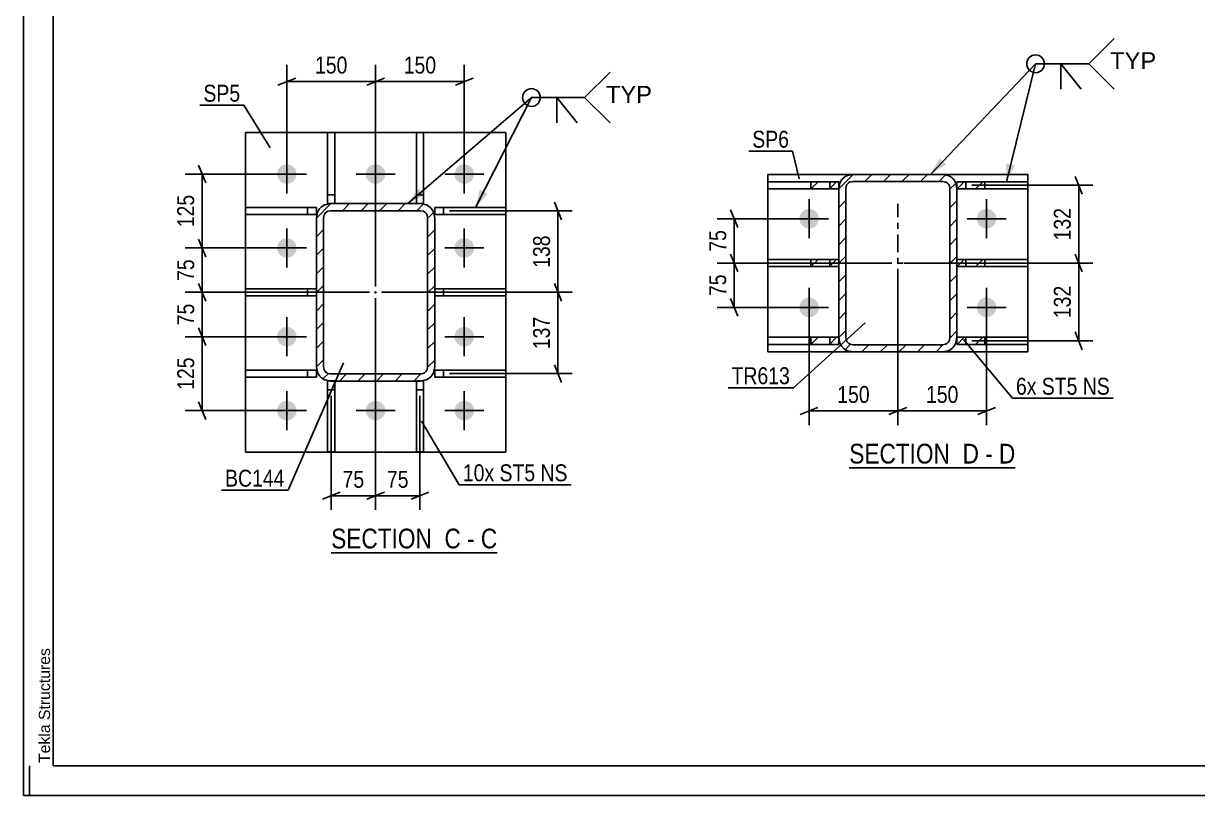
# Model space of a CAD drawing. Header units: millimetres. Extents: x -46 to 795, y -429 to 165.
# Drawn here: x -46.3 to 152.2, y -428.7 to -298.2 of the extents above; entities that cross this region are included whole.
import ezdxf

# ---------------------------------------------------------------- set-up
doc = ezdxf.new("R2010")
doc.units = ezdxf.units.MM
doc.linetypes.add('DXK_LINE_DOT2', pattern=[3.9198, 1.9599, -1.9599])
doc.linetypes.add('DXK_LINE_DOT3', pattern=[5.9187, 2.979, -0.9799, 0.9799, -0.9799])
doc.styles.add('Arial', font='ARIAL.TTF', dxfattribs={"height": 0.2})
doc.styles.add('Arial Narrow', font='ARIALN.TTF', dxfattribs={"height": 0.2})

# ---------------------------------------------------------------- blocks, each defined once
blk = doc.blocks.new('Unknown-761550471-18 - 23817')
at = {"color": 6, "linetype": 'Continuous'}
blk.add_line((93.31, -373.35), (121.38, -373.35), dxfattribs=at)
at = {"color": 0, "linetype": 'Continuous'}
for points in [[(111.42, -372.6), (111.42, -369.1), (93.31, -369.1), (93.31, -372.6)], [(115.24, -372.6), (115.24, -369.1), (112.47, -369.1), (112.47, -372.6)], [(117.56, -372.6), (117.56, -369.1), (116.29, -369.1), (116.29, -372.6)], [(121.38, -372.6), (121.38, -369.1), (118.61, -369.1), (118.61, -372.6)]]:
    blk.add_wipeout(points, dxfattribs=at)
at = {"color": 7, "linetype": 'Continuous', "style": 'Arial Narrow'}
for s, p in [('SECTION ', (93.31, -372.6)), ('D', (112.47, -372.6)), ('-', (116.29, -372.6)), ('D', (118.61, -372.6))]:
    blk.add_text(s, height=3.34, dxfattribs=at).set_placement(p)
blk = doc.blocks.new('Unknown-761550471-1135')
at = {"color": 5, "linetype": 'Continuous'}
for p, q in [((-46.31, 165.26), (-46.31, -428.74)), ((-41.31, 160.26), (-41.31, -423.74)), ((-45.31, -428.74), (-45.31, -423.74)), ((-41.31, -423.74), (789.69, -423.74)), ((-46.31, -428.74), (794.69, -428.74))]:
    blk.add_line(p, q, dxfattribs=at)
at = {"color": 174, "linetype": 'Continuous', "style": 'Arial'}
blk.add_text('Tekla Structures', height=1.9102, rotation=90, dxfattribs=at).set_placement((-41.81, -423.24))
blk = doc.blocks.new('Unknown-761550471-14 - 23295')
at = {"color": 6, "linetype": 'Continuous'}
blk.add_line((5.72, -387.7), (33.79, -387.7), dxfattribs=at)
at = {"color": 0, "linetype": 'Continuous'}
for points in [[(23.82, -386.95), (23.82, -383.45), (5.72, -383.45), (5.72, -386.95)], [(27.64, -386.95), (27.64, -383.45), (24.87, -383.45), (24.87, -386.95)], [(29.97, -386.95), (29.97, -383.45), (28.69, -383.45), (28.69, -386.95)], [(33.79, -386.95), (33.79, -383.45), (31.02, -383.45), (31.02, -386.95)]]:
    blk.add_wipeout(points, dxfattribs=at)
at = {"color": 7, "linetype": 'Continuous', "style": 'Arial Narrow'}
for s, p in [('SECTION ', (5.72, -386.95)), ('C', (24.87, -386.95)), ('C', (31.02, -386.95)), ('-', (28.69, -386.95))]:
    blk.add_text(s, height=3.34, dxfattribs=at).set_placement(p)
blk = doc.blocks.new('Part-761550471-23893 - 23817')
at = {"linetype": 'Continuous'}
h = blk.add_hatch(dxfattribs=at)
h.set_pattern_fill('', scale=0.7, style=0, pattern_type=0)
h.set_pattern_definition([(45, (111.5214, -339.3043), (-1.5715, 1.5715), [])])
h.paths.add_polyline_path([(111.52, -338.1), (111.52, -339.3), (116.22, -339.3), (116.22, -338.1)])
at = {"color": 7, "linetype": 'DXK_LINE_DOT2'}
for p, q in [((111.52, -339.3), (111.52, -338.1)), ((116.22, -338.1), (111.52, -338.1)), ((116.22, -339.3), (111.52, -339.3)), ((113.02, -339.3), (113.02, -338.1))]:
    blk.add_line(p, q, dxfattribs=at)
at = {"color": 2, "linetype": 'Continuous'}
for p, q in [((111.52, -339.3), (111.52, -338.1)), ((111.52, -338.1), (116.22, -338.1)), ((116.22, -339.3), (111.52, -339.3)), ((116.22, -338.1), (123.52, -338.1)), ((116.22, -338.1), (116.22, -339.3)), ((123.52, -339.3), (116.22, -339.3)), ((123.52, -338.1), (123.52, -339.3))]:
    blk.add_line(p, q, dxfattribs=at)
blk = doc.blocks.new('Part-761550471-23861 - 23817')
at = {"color": 2, "linetype": 'Continuous'}
for p, q in [((79.52, -353.7), (79.52, -323.7)), ((79.52, -323.7), (93.92, -323.7)), ((123.52, -323.7), (109.12, -323.7)), ((123.52, -353.7), (123.52, -323.7)), ((79.52, -353.7), (93.92, -353.7)), ((123.52, -353.7), (109.12, -353.7))]:
    blk.add_line(p, q, dxfattribs=at)
at = {"color": 7, "linetype": 'DXK_LINE_DOT2'}
for p, q in [((93.92, -323.7), (109.12, -323.7)), ((93.92, -353.7), (109.12, -353.7))]:
    blk.add_line(p, q, dxfattribs=at)
blk = doc.blocks.new('Part-761550471-23930 - 23817')
at = {"linetype": 'Continuous'}
h = blk.add_hatch(dxfattribs=at)
h.set_pattern_fill('', scale=0.7, style=0, pattern_type=0)
h.set_pattern_definition([(45, (91.5214, -351.3047), (-1.57154, 1.57154), [])])
h.paths.add_polyline_path([(91.52, -326.1), (91.52, -351.3), (91.7, -352.22), (92.22, -353), (93, -353.52), (93.92, -353.7), (109.12, -353.7), (110.04, -353.52), (110.82, -353), (111.34, -352.22), (111.52, -351.3), (111.52, -326.1), (111.34, -325.19), (110.82, -324.41), (110.04, -323.89), (109.12, -323.7), (93.92, -323.7), (93, -323.89), (92.22, -324.41), (91.7, -325.19)])
h.paths.add_polyline_path([(93.07, -325.26), (93.46, -325), (93.92, -324.9), (109.12, -324.9), (109.58, -325), (109.97, -325.26), (110.23, -325.65), (110.32, -326.1), (110.32, -351.3), (110.23, -351.76), (109.97, -352.15), (109.58, -352.41), (109.12, -352.5), (93.92, -352.5), (93.46, -352.41), (93.07, -352.15), (92.81, -351.76), (92.72, -351.3), (92.72, -326.1), (92.81, -325.65)])
at = {"color": 7, "linetype": 'DXK_LINE_DOT2'}
for p, q in [((91.52, -326.1), (91.7, -325.19)), ((93, -323.89), (93.92, -323.7)), ((93.92, -324.9), (93.46, -325)), ((93.92, -323.7), (109.12, -323.7)), ((93.92, -324.9), (109.12, -324.9)), ((109.12, -323.7), (110.04, -323.89)), ((109.58, -325), (109.12, -324.9)), ((111.34, -325.19), (111.52, -326.1)), ((91.52, -351.3), (91.52, -326.1)), ((92.81, -325.65), (92.72, -326.1)), ((92.72, -351.3), (92.72, -326.1)), ((110.32, -326.1), (110.23, -325.65)), ((110.32, -351.3), (110.32, -326.1)), ((111.52, -351.3), (111.52, -326.1)), ((91.7, -352.22), (91.52, -351.3)), ((92.72, -351.3), (92.81, -351.76)), ((110.23, -351.76), (110.32, -351.3)), ((111.52, -351.3), (111.34, -352.22)), ((93.46, -352.41), (93.92, -352.5)), ((93.92, -352.5), (109.12, -352.5)), ((109.12, -352.5), (109.58, -352.41)), ((93.92, -353.7), (93, -353.52)), ((93.92, -353.7), (109.12, -353.7)), ((110.04, -353.52), (109.12, -353.7))]:
    blk.add_line(p, q, dxfattribs=at)
at = {"color": 2, "linetype": 'Continuous'}
for p, q in [((91.7, -325.19), (91.52, -326.1)), ((93.92, -323.7), (93, -323.89)), ((93.46, -325), (93.92, -324.9)), ((93.92, -323.7), (109.12, -323.7)), ((93.92, -324.9), (109.12, -324.9)), ((110.04, -323.89), (109.12, -323.7)), ((109.12, -324.9), (109.58, -325)), ((111.52, -326.1), (111.34, -325.19)), ((91.52, -351.3), (91.52, -326.1)), ((92.72, -326.1), (92.81, -325.65)), ((92.72, -351.3), (92.72, -326.1)), ((110.23, -325.65), (110.32, -326.1)), ((110.32, -351.3), (110.32, -326.1)), ((111.52, -351.3), (111.52, -326.1)), ((91.52, -351.3), (91.7, -352.22)), ((92.81, -351.76), (92.72, -351.3)), ((110.32, -351.3), (110.23, -351.76)), ((111.34, -352.22), (111.52, -351.3)), ((93.92, -352.5), (93.46, -352.41)), ((93.92, -352.5), (109.12, -352.5)), ((109.58, -352.41), (109.12, -352.5)), ((93, -353.52), (93.92, -353.7)), ((93.92, -353.7), (109.12, -353.7)), ((109.12, -353.7), (110.04, -353.52))]:
    blk.add_line(p, q, dxfattribs=at)
at = {"color": 7, "linetype": 'DXK_LINE_DOT3'}
for p, q in [((101.52, -348.7), (101.52, -328.7)), ((91.52, -338.7), (111.52, -338.7))]:
    blk.add_line(p, q, dxfattribs=at)
at = {"color": 7, "linetype": 'DXK_LINE_DOT2'}
for centre, radius, start, end in [((93.92, -326.1), 2.4, 112.5, 157.5), ((93.92, -326.1), 1.2, 112.5, 157.5), ((109.12, -326.1), 1.2, 22.5, 67.5), ((109.12, -326.1), 2.4, 22.5, 67.5), ((93.92, -351.3), 2.4, 202.5, 247.5), ((93.92, -351.3), 1.2, 202.5, 247.5), ((109.12, -351.3), 1.2, 292.5, 337.5), ((109.12, -351.3), 2.4, 292.5, 337.5)]:
    blk.add_arc(centre, radius, start, end, dxfattribs=at)
at = {"color": 2, "linetype": 'Continuous'}
for centre, radius, start, end in [((93.92, -326.1), 2.4, 112.5, 157.5), ((93.92, -326.1), 1.2, 112.5, 157.5), ((109.12, -326.1), 1.2, 22.5, 67.5), ((109.12, -326.1), 2.4, 22.5, 67.5), ((93.92, -351.3), 2.4, 202.5, 247.5), ((93.92, -351.3), 1.2, 202.5, 247.5), ((109.12, -351.3), 1.2, 292.5, 337.5), ((109.12, -351.3), 2.4, 292.5, 337.5)]:
    blk.add_arc(centre, radius, start, end, dxfattribs=at)
blk = doc.blocks.new('Part-761550471-23890 - 23817')
at = {"linetype": 'Continuous'}
h = blk.add_hatch(dxfattribs=at)
h.set_pattern_fill('', scale=0.7, style=0, pattern_type=0)
h.set_pattern_definition([(45, (86.8184, -339.3043), (-1.5715, 1.5715), [])])
h.paths.add_polyline_path([(86.82, -338.1), (86.82, -339.3), (91.52, -339.3), (91.52, -338.1)])
at = {"color": 2, "linetype": 'Continuous'}
for p, q in [((79.52, -338.1), (86.82, -338.1)), ((79.52, -339.3), (79.52, -338.1)), ((79.52, -339.3), (86.82, -339.3)), ((91.52, -338.1), (86.82, -338.1)), ((86.82, -338.1), (86.82, -339.3)), ((86.82, -339.3), (91.52, -339.3)), ((91.52, -339.3), (91.52, -338.1))]:
    blk.add_line(p, q, dxfattribs=at)
at = {"color": 7, "linetype": 'DXK_LINE_DOT2'}
for p, q in [((86.82, -338.1), (91.52, -338.1)), ((86.82, -339.3), (91.52, -339.3)), ((90.02, -339.3), (90.02, -338.1)), ((91.52, -339.3), (91.52, -338.1))]:
    blk.add_line(p, q, dxfattribs=at)
blk = doc.blocks.new('Part-761550471-23891 - 23817')
at = {"linetype": 'Continuous'}
h = blk.add_hatch(dxfattribs=at)
h.set_pattern_fill('', scale=0.7, style=0, pattern_type=0)
h.set_pattern_definition([(45, (86.8184, -326.1543), (-1.5715, 1.5715), [])])
h.paths.add_polyline_path([(86.82, -324.95), (86.82, -326.15), (91.52, -326.15), (91.52, -324.95)])
at = {"color": 2, "linetype": 'Continuous'}
for p, q in [((79.52, -324.95), (86.82, -324.95)), ((79.52, -326.15), (79.52, -324.95)), ((91.52, -324.95), (86.82, -324.95)), ((86.82, -324.95), (86.82, -326.15)), ((91.52, -326.15), (91.52, -324.95)), ((79.52, -326.15), (86.82, -326.15)), ((86.82, -326.15), (91.52, -326.15))]:
    blk.add_line(p, q, dxfattribs=at)
at = {"color": 7, "linetype": 'DXK_LINE_DOT2'}
for p, q in [((86.82, -324.95), (91.52, -324.95)), ((90.02, -326.15), (90.02, -324.95)), ((91.52, -326.15), (91.52, -324.95)), ((86.82, -326.15), (91.52, -326.15))]:
    blk.add_line(p, q, dxfattribs=at)
blk = doc.blocks.new('Part-761550471-23892 - 23817')
at = {"linetype": 'Continuous'}
h = blk.add_hatch(dxfattribs=at)
h.set_pattern_fill('', scale=0.7, style=0, pattern_type=0)
h.set_pattern_definition([(45, (86.8184, -352.4543), (-1.5715, 1.5715), [])])
h.paths.add_polyline_path([(86.82, -351.25), (86.82, -352.45), (91.52, -352.45), (91.52, -351.25)])
at = {"color": 2, "linetype": 'Continuous'}
for p, q in [((79.52, -351.25), (86.82, -351.25)), ((79.52, -352.45), (79.52, -351.25)), ((91.52, -351.25), (86.82, -351.25)), ((86.82, -351.25), (86.82, -352.45)), ((91.52, -352.45), (91.52, -351.25)), ((79.52, -352.45), (86.82, -352.45)), ((86.82, -352.45), (91.52, -352.45))]:
    blk.add_line(p, q, dxfattribs=at)
at = {"color": 7, "linetype": 'DXK_LINE_DOT2'}
for p, q in [((86.82, -351.25), (91.52, -351.25)), ((90.02, -352.45), (90.02, -351.25)), ((91.52, -352.45), (91.52, -351.25)), ((86.82, -352.45), (91.52, -352.45))]:
    blk.add_line(p, q, dxfattribs=at)
blk = doc.blocks.new('Part-761550471-23894 - 23817')
at = {"linetype": 'Continuous'}
h = blk.add_hatch(dxfattribs=at)
h.set_pattern_fill('', scale=0.7, style=0, pattern_type=0)
h.set_pattern_definition([(45, (111.5214, -326.1543), (-1.5715, 1.5715), [])])
h.paths.add_polyline_path([(111.52, -324.95), (111.52, -326.15), (116.22, -326.15), (116.22, -324.95)])
at = {"color": 7, "linetype": 'DXK_LINE_DOT2'}
for p, q in [((111.52, -326.15), (111.52, -324.95)), ((116.22, -324.95), (111.52, -324.95)), ((113.02, -326.15), (113.02, -324.95)), ((116.22, -326.15), (111.52, -326.15))]:
    blk.add_line(p, q, dxfattribs=at)
at = {"color": 2, "linetype": 'Continuous'}
for p, q in [((111.52, -326.15), (111.52, -324.95)), ((111.52, -324.95), (116.22, -324.95)), ((116.22, -324.95), (123.52, -324.95)), ((116.22, -324.95), (116.22, -326.15)), ((123.52, -324.95), (123.52, -326.15)), ((116.22, -326.15), (111.52, -326.15)), ((123.52, -326.15), (116.22, -326.15))]:
    blk.add_line(p, q, dxfattribs=at)
blk = doc.blocks.new('Part-761550471-23895 - 23817')
at = {"linetype": 'Continuous'}
h = blk.add_hatch(dxfattribs=at)
h.set_pattern_fill('', scale=0.7, style=0, pattern_type=0)
h.set_pattern_definition([(45, (111.5214, -352.4543), (-1.5715, 1.5715), [])])
h.paths.add_polyline_path([(111.52, -351.25), (111.52, -352.45), (116.22, -352.45), (116.22, -351.25)])
at = {"color": 7, "linetype": 'DXK_LINE_DOT2'}
for p, q in [((111.52, -352.45), (111.52, -351.25)), ((116.22, -351.25), (111.52, -351.25)), ((113.02, -352.45), (113.02, -351.25)), ((116.22, -352.45), (111.52, -352.45))]:
    blk.add_line(p, q, dxfattribs=at)
at = {"color": 2, "linetype": 'Continuous'}
for p, q in [((111.52, -352.45), (111.52, -351.25)), ((111.52, -351.25), (116.22, -351.25)), ((116.22, -351.25), (123.52, -351.25)), ((116.22, -351.25), (116.22, -352.45)), ((123.52, -351.25), (123.52, -352.45)), ((116.22, -352.45), (111.52, -352.45)), ((123.52, -352.45), (116.22, -352.45))]:
    blk.add_line(p, q, dxfattribs=at)
blk = doc.blocks.new('Bolt-761550471-23945 - 23817')
at = {"linetype": 'Continuous'}
for points in [[(84.87, -331.2, -1), (88.17, -331.2, -1)], [(114.87, -331.2, -1), (118.17, -331.2, -1)], [(84.87, -346.2, -1), (88.17, -346.2, -1)], [(114.87, -346.2, -1), (118.17, -346.2, -1)]]:
    blk.add_hatch(color=1, dxfattribs=at).paths.add_polyline_path(points)
at = {"color": 1, "linetype": 'Continuous'}
for p, q in [((86.52, -334.5), (86.52, -327.9)), ((116.52, -334.5), (116.52, -327.9)), ((83.22, -331.2), (89.82, -331.2)), ((113.22, -331.2), (119.82, -331.2)), ((86.52, -349.5), (86.52, -342.9)), ((116.52, -349.5), (116.52, -342.9)), ((83.22, -346.2), (89.82, -346.2)), ((113.22, -346.2), (119.82, -346.2))]:
    blk.add_line(p, q, dxfattribs=at)
blk = doc.blocks.new('Part-761550471-23355 - 23295')
at = {"color": 2, "linetype": 'Continuous'}
for p, q in [((5.12, -328.64), (5.12, -316.64)), ((5.12, -316.64), (6.32, -316.64)), ((6.32, -316.64), (6.32, -328.64)), ((6.32, -328.64), (5.12, -328.64))]:
    blk.add_line(p, q, dxfattribs=at)
at = {"color": 7, "linetype": 'DXK_LINE_DOT2'}
blk.add_line((5.12, -327.14), (6.32, -327.14), dxfattribs=at)
blk = doc.blocks.new('Part-761550471-23357 - 23295')
at = {"color": 2, "linetype": 'Continuous'}
for p, q in [((-8.78, -330.49), (-8.78, -329.29)), ((-8.78, -329.29), (3.22, -329.29)), ((3.22, -330.49), (3.22, -329.29)), ((-8.78, -330.49), (3.22, -330.49))]:
    blk.add_line(p, q, dxfattribs=at)
at = {"color": 7, "linetype": 'DXK_LINE_DOT2'}
blk.add_line((1.72, -330.49), (1.72, -329.29), dxfattribs=at)
blk = doc.blocks.new('Part-761550471-23341 - 23295')
at = {"color": 2, "linetype": 'Continuous'}
for p, q in [((-8.78, -370.65), (-8.78, -316.65)), ((-8.78, -316.65), (35.22, -316.65)), ((35.22, -370.65), (35.22, -316.65)), ((-8.78, -370.65), (35.22, -370.65))]:
    blk.add_line(p, q, dxfattribs=at)
blk = doc.blocks.new('Part-761550471-23352 - 23295')
at = {"color": 7, "linetype": 'DXK_LINE_DOT2'}
for p, q in [((20.12, -358.65), (20.12, -358.64)), ((20.12, -358.64), (20.12, -358.65)), ((20.83, -358.64), (20.12, -358.64)), ((20.12, -360.14), (21.32, -360.14))]:
    blk.add_line(p, q, dxfattribs=at)
at = {"color": 2, "linetype": 'Continuous'}
for p, q in [((20.12, -370.64), (20.12, -358.65)), ((21.32, -358.64), (20.83, -358.64)), ((21.32, -358.64), (21.32, -370.64)), ((21.32, -370.64), (20.12, -370.64))]:
    blk.add_line(p, q, dxfattribs=at)
blk = doc.blocks.new('Part-761550471-23353 - 23295')
at = {"color": 2, "linetype": 'Continuous'}
for p, q in [((5.12, -370.64), (5.12, -358.64)), ((5.12, -358.64), (5.61, -358.64)), ((6.32, -358.65), (6.32, -370.64)), ((6.32, -370.64), (5.12, -370.64))]:
    blk.add_line(p, q, dxfattribs=at)
at = {"color": 7, "linetype": 'DXK_LINE_DOT2'}
for p, q in [((6.32, -358.64), (5.61, -358.64)), ((6.32, -358.64), (6.32, -358.65)), ((6.32, -358.65), (6.32, -358.64)), ((5.12, -360.14), (6.32, -360.14))]:
    blk.add_line(p, q, dxfattribs=at)
blk = doc.blocks.new('Part-761550471-23354 - 23295')
at = {"color": 2, "linetype": 'Continuous'}
for p, q in [((20.12, -328.64), (20.12, -316.64)), ((20.12, -316.64), (21.32, -316.64)), ((21.32, -316.64), (21.32, -328.64)), ((21.32, -328.64), (20.12, -328.64))]:
    blk.add_line(p, q, dxfattribs=at)
at = {"color": 7, "linetype": 'DXK_LINE_DOT2'}
blk.add_line((20.12, -327.14), (21.32, -327.14), dxfattribs=at)
blk = doc.blocks.new('Part-761550471-23356 - 23295')
at = {"color": 2, "linetype": 'Continuous'}
for p, q in [((-8.78, -344.24), (-8.78, -343.04)), ((-8.78, -343.04), (3.22, -343.04)), ((-8.78, -344.24), (3.22, -344.24))]:
    blk.add_line(p, q, dxfattribs=at)
at = {"color": 7, "linetype": 'DXK_LINE_DOT2'}
for p, q in [((1.72, -344.24), (1.72, -343.04)), ((3.22, -344.24), (3.22, -343.04))]:
    blk.add_line(p, q, dxfattribs=at)
blk = doc.blocks.new('Part-761550471-23358 - 23295')
at = {"color": 2, "linetype": 'Continuous'}
for p, q in [((-8.78, -357.99), (-8.78, -356.79)), ((-8.78, -356.79), (3.22, -356.79)), ((3.22, -357.99), (3.22, -356.79)), ((-8.78, -357.99), (3.22, -357.99))]:
    blk.add_line(p, q, dxfattribs=at)
at = {"color": 7, "linetype": 'DXK_LINE_DOT2'}
blk.add_line((1.72, -357.99), (1.72, -356.79), dxfattribs=at)
blk = doc.blocks.new('Part-761550471-23359 - 23295')
at = {"color": 2, "linetype": 'Continuous'}
for p, q in [((35.22, -343.04), (23.22, -343.04)), ((35.22, -343.04), (35.22, -344.24)), ((35.22, -344.24), (23.22, -344.24))]:
    blk.add_line(p, q, dxfattribs=at)
at = {"color": 7, "linetype": 'DXK_LINE_DOT2'}
for p, q in [((23.22, -344.24), (23.22, -343.04)), ((24.72, -344.24), (24.72, -343.04))]:
    blk.add_line(p, q, dxfattribs=at)
blk = doc.blocks.new('Part-761550471-23360 - 23295')
at = {"color": 2, "linetype": 'Continuous'}
for p, q in [((35.22, -329.29), (23.22, -329.29)), ((23.22, -330.49), (23.22, -329.29)), ((35.22, -329.29), (35.22, -330.49)), ((35.22, -330.49), (23.22, -330.49))]:
    blk.add_line(p, q, dxfattribs=at)
at = {"color": 7, "linetype": 'DXK_LINE_DOT2'}
blk.add_line((24.72, -330.49), (24.72, -329.29), dxfattribs=at)
blk = doc.blocks.new('Bolt-761550471-23425 - 23295')
at = {"linetype": 'Continuous'}
for points in [[(-3.43, -323.65, -1), (-0.13, -323.65, -1)], [(11.57, -323.65, -1), (14.87, -323.65, -1)], [(26.57, -323.65, -1), (29.87, -323.65, -1)], [(-3.43, -336.15, -1), (-0.13, -336.15, -1)], [(26.57, -336.15, -1), (29.87, -336.15, -1)], [(-3.43, -351.15, -1), (-0.13, -351.15, -1)], [(26.57, -351.15, -1), (29.87, -351.15, -1)], [(-3.43, -363.65, -1), (-0.13, -363.65, -1)], [(11.57, -363.65, -1), (14.87, -363.65, -1)], [(26.57, -363.65, -1), (29.87, -363.65, -1)]]:
    blk.add_hatch(color=1, dxfattribs=at).paths.add_polyline_path(points)
at = {"color": 1, "linetype": 'Continuous'}
for p, q in [((-1.78, -326.95), (-1.78, -320.35)), ((13.22, -326.95), (13.22, -320.35)), ((28.22, -326.95), (28.22, -320.35)), ((-5.08, -323.65), (1.52, -323.65)), ((9.92, -323.65), (16.52, -323.65)), ((24.92, -323.65), (31.52, -323.65)), ((-1.78, -339.45), (-1.78, -332.85)), ((28.22, -339.45), (28.22, -332.85)), ((-5.08, -336.15), (1.52, -336.15)), ((24.92, -336.15), (31.52, -336.15)), ((-1.78, -354.45), (-1.78, -347.85)), ((28.22, -354.45), (28.22, -347.85)), ((-5.08, -351.15), (1.52, -351.15)), ((24.92, -351.15), (31.52, -351.15)), ((-1.78, -366.95), (-1.78, -360.35)), ((13.22, -366.95), (13.22, -360.35)), ((28.22, -366.95), (28.22, -360.35)), ((-5.08, -363.65), (1.52, -363.65)), ((9.92, -363.65), (16.52, -363.65)), ((24.92, -363.65), (31.52, -363.65))]:
    blk.add_line(p, q, dxfattribs=at)
blk = doc.blocks.new('Part-761550471-23361 - 23295')
at = {"color": 2, "linetype": 'Continuous'}
for p, q in [((35.22, -356.79), (23.22, -356.79)), ((23.22, -357.99), (23.22, -356.79)), ((35.22, -356.79), (35.22, -357.99)), ((35.22, -357.99), (23.22, -357.99))]:
    blk.add_line(p, q, dxfattribs=at)
at = {"color": 7, "linetype": 'DXK_LINE_DOT2'}
blk.add_line((24.72, -357.99), (24.72, -356.79), dxfattribs=at)
blk = doc.blocks.new('Part-761550471-23409 - 23295')
at = {"linetype": 'Continuous'}
h = blk.add_hatch(dxfattribs=at)
h.set_pattern_fill('', scale=0.7, style=0, pattern_type=0)
h.set_pattern_definition([(45, (3.22, -356.2456), (-1.57154, 1.57154), [])])
h.paths.add_polyline_path([(3.22, -331.05), (3.22, -356.25), (3.4, -357.16), (3.92, -357.94), (4.7, -358.46), (5.62, -358.65), (20.82, -358.65), (21.74, -358.46), (22.52, -357.94), (23.04, -357.16), (23.22, -356.25), (23.22, -331.05), (23.04, -330.13), (22.52, -329.35), (21.74, -328.83), (20.82, -328.65), (5.62, -328.65), (4.7, -328.83), (3.92, -329.35), (3.4, -330.13)])
h.paths.add_polyline_path([(4.77, -330.2), (5.16, -329.94), (5.62, -329.85), (20.82, -329.85), (21.28, -329.94), (21.67, -330.2), (21.93, -330.59), (22.02, -331.05), (22.02, -356.25), (21.93, -356.7), (21.67, -357.09), (21.28, -357.35), (20.82, -357.45), (5.62, -357.45), (5.16, -357.35), (4.77, -357.09), (4.51, -356.7), (4.42, -356.25), (4.42, -331.05), (4.51, -330.59)])
blk.add_hatch(color=30, dxfattribs=at).paths.add_polyline_path([(13.22, -343.75, -1), (13.22, -343.55, -1)])
at = {"color": 7, "linetype": 'DXK_LINE_DOT2'}
for p, q in [((4.7, -328.83), (5.62, -328.65)), ((5.62, -328.65), (20.82, -328.65)), ((20.82, -328.65), (21.74, -328.83)), ((3.22, -331.05), (3.4, -330.13)), ((3.22, -356.25), (3.22, -331.05)), ((4.51, -330.59), (4.42, -331.05)), ((4.42, -356.25), (4.42, -331.05)), ((5.62, -329.85), (5.16, -329.94)), ((5.62, -329.85), (20.82, -329.85)), ((21.28, -329.94), (20.82, -329.85)), ((22.02, -331.05), (21.93, -330.59)), ((22.02, -356.25), (22.02, -331.05)), ((23.04, -330.13), (23.22, -331.05)), ((23.22, -356.25), (23.22, -331.05)), ((3.4, -357.16), (3.22, -356.25)), ((4.42, -356.25), (4.51, -356.7)), ((21.93, -356.7), (22.02, -356.25)), ((23.22, -356.25), (23.04, -357.16)), ((5.62, -358.65), (4.7, -358.46)), ((5.16, -357.35), (5.62, -357.45)), ((5.62, -357.45), (20.82, -357.45)), ((5.62, -358.65), (20.82, -358.65)), ((20.82, -357.45), (21.28, -357.35)), ((21.74, -358.46), (20.82, -358.65))]:
    blk.add_line(p, q, dxfattribs=at)
at = {"color": 2, "linetype": 'Continuous'}
for p, q in [((5.62, -328.65), (4.7, -328.83)), ((5.62, -328.65), (20.82, -328.65)), ((21.74, -328.83), (20.82, -328.65)), ((3.4, -330.13), (3.22, -331.05)), ((3.22, -356.25), (3.22, -331.05)), ((4.42, -331.05), (4.51, -330.59)), ((4.42, -356.25), (4.42, -331.05)), ((5.16, -329.94), (5.62, -329.85)), ((5.62, -329.85), (20.82, -329.85)), ((20.82, -329.85), (21.28, -329.94)), ((21.93, -330.59), (22.02, -331.05)), ((22.02, -356.25), (22.02, -331.05)), ((23.22, -331.05), (23.04, -330.13)), ((23.22, -356.25), (23.22, -331.05)), ((3.22, -356.25), (3.4, -357.16)), ((4.51, -356.7), (4.42, -356.25)), ((22.02, -356.25), (21.93, -356.7)), ((23.04, -357.16), (23.22, -356.25)), ((4.7, -358.46), (5.62, -358.65)), ((5.62, -357.45), (5.16, -357.35)), ((5.62, -357.45), (20.82, -357.45)), ((5.62, -358.65), (20.82, -358.65)), ((21.28, -357.35), (20.82, -357.45)), ((20.82, -358.65), (21.74, -358.46))]:
    blk.add_line(p, q, dxfattribs=at)
at = {"color": 7, "linetype": 'DXK_LINE_DOT3'}
blk.add_line((13.22, -343.65), (13.22, -343.65), dxfattribs=at)
at = {"color": 30, "linetype": 'DXK_LINE_DOT3'}
blk.add_line((13.22, -343.65), (13.22, -343.65), dxfattribs=at)
at = {"color": 30, "linetype": 'Continuous'}
blk.add_circle((13.22, -343.65), 0.1, dxfattribs=at)
at = {"color": 7, "linetype": 'DXK_LINE_DOT2'}
for centre, radius, start, end in [((5.62, -331.05), 2.4, 112.5, 157.5), ((20.82, -331.05), 2.4, 22.5, 67.5), ((5.62, -331.05), 1.2, 112.5, 157.5), ((20.82, -331.05), 1.2, 22.5, 67.5), ((5.62, -356.25), 2.4, 202.5, 247.5), ((5.62, -356.25), 1.2, 202.5, 247.5), ((20.82, -356.25), 1.2, 292.5, 337.5), ((20.82, -356.25), 2.4, 292.5, 337.5)]:
    blk.add_arc(centre, radius, start, end, dxfattribs=at)
at = {"color": 2, "linetype": 'Continuous'}
for centre, radius, start, end in [((5.62, -331.05), 2.4, 112.5, 157.5), ((20.82, -331.05), 2.4, 22.5, 67.5), ((5.62, -331.05), 1.2, 112.5, 157.5), ((20.82, -331.05), 1.2, 22.5, 67.5), ((5.62, -356.25), 2.4, 202.5, 247.5), ((5.62, -356.25), 1.2, 202.5, 247.5), ((20.82, -356.25), 1.2, 292.5, 337.5), ((20.82, -356.25), 2.4, 292.5, 337.5)]:
    blk.add_arc(centre, radius, start, end, dxfattribs=at)
blk = doc.blocks.new('StraightDimension-761550471-25037 - 23817')
at = {"color": 7, "linetype": 'Continuous'}
for p, q in [((132.7, -340.2), (131.5, -337.2)), ((102.52, -338.7), (134.5, -338.7)), ((132.1, -351.85), (132.1, -338.7)), ((131.5, -350.35), (132.7, -353.35)), ((114.02, -351.85), (134.5, -351.85))]:
    blk.add_line(p, q, dxfattribs=at)
at = {"color": 0}
blk.add_wipeout([(131.35, -341.94), (127.15, -341.94), (127.15, -348.62), (131.35, -348.62)], dxfattribs=at)
at = {"color": 3, "style": 'Arial Narrow'}
blk.add_text('132', height=2.863, rotation=90.0002, dxfattribs=at).set_placement((130.75, -348.02))
blk = doc.blocks.new('StraightDimension-761550471-24936 - 23817')
at = {"color": 7, "linetype": 'Continuous'}
for p, q in [((101.52, -339.7), (101.52, -366.1)), ((116.52, -347.2), (116.52, -366.1)), ((103.02, -363.1), (100.02, -364.3)), ((115.02, -364.3), (118.02, -363.1)), ((101.52, -363.7), (116.52, -363.7))]:
    blk.add_line(p, q, dxfattribs=at)
at = {"color": 0}
blk.add_wipeout([(112.36, -362.95), (112.36, -358.75), (105.68, -358.75), (105.68, -362.95)], dxfattribs=at)
at = {"color": 3, "style": 'Arial Narrow'}
blk.add_text('150', height=2.863, dxfattribs=at).set_placement((106.28, -362.35))
blk = doc.blocks.new('StraightDimension-761550471-24937 - 23817')
at = {"color": 7, "linetype": 'Continuous'}
for p, q in [((101.52, -339.7), (101.52, -366.1)), ((86.52, -347.2), (86.52, -366.1)), ((88.02, -363.1), (85.02, -364.3)), ((100.02, -364.3), (103.02, -363.1)), ((86.52, -363.7), (101.52, -363.7))]:
    blk.add_line(p, q, dxfattribs=at)
at = {"color": 0}
blk.add_wipeout([(97.36, -362.95), (97.36, -358.75), (90.68, -358.75), (90.68, -362.95)], dxfattribs=at)
at = {"color": 3, "style": 'Arial Narrow'}
blk.add_text('150', height=2.863, dxfattribs=at).set_placement((91.28, -362.35))
blk = doc.blocks.new('StraightDimension-761550471-24985 - 23817')
at = {"color": 7, "linetype": 'Continuous'}
for p, q in [((85.52, -331.2), (71, -331.2)), ((73.25, -329.7), (74.45, -332.7)), ((73.85, -338.7), (73.85, -331.2)), ((74.45, -340.2), (73.25, -337.2)), ((100.52, -338.7), (71, -338.7))]:
    blk.add_line(p, q, dxfattribs=at)
at = {"color": 0}
blk.add_wipeout([(73.1, -332.53), (68.9, -332.53), (68.9, -337.38), (73.1, -337.38)], dxfattribs=at)
at = {"color": 3, "style": 'Arial Narrow'}
blk.add_text('75', height=2.863, rotation=90.0002, dxfattribs=at).set_placement((72.5, -336.78))
blk = doc.blocks.new('StraightDimension-761550471-24986 - 23817')
at = {"color": 7, "linetype": 'Continuous'}
for p, q in [((73.25, -337.2), (74.45, -340.2)), ((100.52, -338.7), (71, -338.7)), ((73.85, -346.2), (73.85, -338.7)), ((74.45, -347.7), (73.25, -344.7)), ((85.52, -346.2), (71, -346.2))]:
    blk.add_line(p, q, dxfattribs=at)
at = {"color": 0}
blk.add_wipeout([(73.1, -340.03), (68.9, -340.03), (68.9, -344.88), (73.1, -344.88)], dxfattribs=at)
at = {"color": 3, "style": 'Arial Narrow'}
blk.add_text('75', height=2.863, rotation=90.0002, dxfattribs=at).set_placement((72.5, -344.28))
blk = doc.blocks.new('StraightDimension-761550471-25036 - 23817')
at = {"color": 7, "linetype": 'Continuous'}
for p, q in [((132.7, -327.05), (131.5, -324.05)), ((114.02, -325.55), (134.5, -325.55)), ((132.1, -338.7), (132.1, -325.55)), ((131.5, -337.2), (132.7, -340.2)), ((102.52, -338.7), (134.5, -338.7))]:
    blk.add_line(p, q, dxfattribs=at)
at = {"color": 0}
blk.add_wipeout([(131.35, -328.79), (127.15, -328.79), (127.15, -335.47), (131.35, -335.47)], dxfattribs=at)
at = {"color": 3, "style": 'Arial Narrow'}
blk.add_text('132', height=2.863, rotation=90.0002, dxfattribs=at).set_placement((130.75, -334.87))
blk = doc.blocks.new('StraightDimension-761550471-24477 - 23295')
at = {"color": 7, "linetype": 'Continuous'}
for p, q in [((44.66, -331.39), (43.46, -328.39)), ((25.72, -329.89), (46.46, -329.89)), ((44.06, -343.65), (44.06, -329.89)), ((43.46, -342.15), (44.66, -345.15)), ((14.22, -343.65), (46.46, -343.65))]:
    blk.add_line(p, q, dxfattribs=at)
at = {"color": 0}
blk.add_wipeout([(43.31, -333.43), (39.11, -333.43), (39.11, -340.11), (43.31, -340.11)], dxfattribs=at)
at = {"color": 3, "style": 'Arial Narrow'}
blk.add_text('138', height=2.863, rotation=90.0002, dxfattribs=at).set_placement((42.71, -339.51))
blk = doc.blocks.new('StraightDimension-761550471-24478 - 23295')
at = {"color": 7, "linetype": 'Continuous'}
for p, q in [((44.66, -345.15), (43.46, -342.15)), ((14.22, -343.65), (46.46, -343.65)), ((44.06, -357.39), (44.06, -343.65)), ((43.46, -355.89), (44.66, -358.89)), ((25.72, -357.39), (46.46, -357.39))]:
    blk.add_line(p, q, dxfattribs=at)
at = {"color": 0}
blk.add_wipeout([(43.31, -347.18), (39.11, -347.18), (39.11, -353.86), (43.31, -353.86)], dxfattribs=at)
at = {"color": 3, "style": 'Arial Narrow'}
blk.add_text('137', height=2.863, rotation=90.0002, dxfattribs=at).set_placement((42.71, -353.26))
blk = doc.blocks.new('StraightDimension-761550471-24386 - 23295')
at = {"color": 7, "linetype": 'Continuous'}
for p, q in [((13.22, -342.65), (13.22, -305.16)), ((28.22, -322.65), (28.22, -305.16)), ((14.72, -307.41), (11.72, -308.61)), ((26.72, -308.61), (29.72, -307.41)), ((13.22, -308.01), (28.22, -308.01))]:
    blk.add_line(p, q, dxfattribs=at)
at = {"color": 0}
blk.add_wipeout([(24.06, -307.26), (24.06, -303.06), (17.38, -303.06), (17.38, -307.26)], dxfattribs=at)
at = {"color": 3, "style": 'Arial Narrow'}
blk.add_text('150', height=2.863, dxfattribs=at).set_placement((17.98, -306.66))
blk = doc.blocks.new('StraightDimension-761550471-24387 - 23295')
at = {"color": 7, "linetype": 'Continuous'}
for p, q in [((-1.78, -322.65), (-1.78, -305.16)), ((13.22, -342.65), (13.22, -305.16)), ((-0.28, -307.41), (-3.28, -308.61)), ((11.72, -308.61), (14.72, -307.41)), ((-1.78, -308.01), (13.22, -308.01))]:
    blk.add_line(p, q, dxfattribs=at)
at = {"color": 0}
blk.add_wipeout([(9.06, -307.26), (9.06, -303.06), (2.38, -303.06), (2.38, -307.26)], dxfattribs=at)
at = {"color": 3, "style": 'Arial Narrow'}
blk.add_text('150', height=2.863, dxfattribs=at).set_placement((2.98, -306.66))
blk = doc.blocks.new('StraightDimension-761550471-24435 - 23295')
at = {"color": 7, "linetype": 'Continuous'}
for p, q in [((13.22, -344.65), (13.22, -380.45)), ((20.72, -361.14), (20.72, -380.45)), ((11.72, -378.65), (14.72, -377.45)), ((13.22, -378.05), (20.72, -378.05)), ((22.22, -377.45), (19.22, -378.65))]:
    blk.add_line(p, q, dxfattribs=at)
at = {"color": 0}
blk.add_wipeout([(19.4, -377.3), (19.4, -373.1), (14.54, -373.1), (14.54, -377.3)], dxfattribs=at)
at = {"color": 3, "style": 'Arial Narrow'}
blk.add_text('75', height=2.863, dxfattribs=at).set_placement((15.14, -376.7))
blk = doc.blocks.new('StraightDimension-761550471-24436 - 23295')
at = {"color": 7, "linetype": 'Continuous'}
for p, q in [((13.22, -344.65), (13.22, -380.45)), ((5.72, -361.14), (5.72, -380.45)), ((4.22, -378.65), (7.22, -377.45)), ((5.72, -378.05), (13.22, -378.05)), ((14.72, -377.45), (11.72, -378.65))]:
    blk.add_line(p, q, dxfattribs=at)
at = {"color": 0}
blk.add_wipeout([(11.9, -377.3), (11.9, -373.1), (7.04, -373.1), (7.04, -377.3)], dxfattribs=at)
at = {"color": 3, "style": 'Arial Narrow'}
blk.add_text('75', height=2.863, dxfattribs=at).set_placement((7.64, -376.7))
blk = doc.blocks.new('StraightDimension-761550471-24708 - 23295')
at = {"color": 7, "linetype": 'Continuous'}
for p, q in [((-16.7, -322.15), (-15.5, -325.15)), ((-2.78, -323.65), (-18.95, -323.65)), ((-16.1, -336.15), (-16.1, -323.65)), ((-15.5, -337.65), (-16.7, -334.65)), ((-2.78, -336.15), (-18.95, -336.15))]:
    blk.add_line(p, q, dxfattribs=at)
at = {"color": 0}
blk.add_wipeout([(-16.85, -326.55), (-21.05, -326.55), (-21.05, -333.24), (-16.85, -333.24)], dxfattribs=at)
at = {"color": 3, "style": 'Arial Narrow'}
blk.add_text('125', height=2.863, rotation=90.0002, dxfattribs=at).set_placement((-17.45, -332.64))
blk = doc.blocks.new('StraightDimension-761550471-24709 - 23295')
at = {"color": 7, "linetype": 'Continuous'}
for p, q in [((-16.7, -334.65), (-15.5, -337.65)), ((-2.78, -336.15), (-18.95, -336.15)), ((-16.1, -343.65), (-16.1, -336.15)), ((-15.5, -345.15), (-16.7, -342.15)), ((12.22, -343.65), (-18.95, -343.65))]:
    blk.add_line(p, q, dxfattribs=at)
at = {"color": 0}
blk.add_wipeout([(-16.85, -337.47), (-21.05, -337.47), (-21.05, -342.32), (-16.85, -342.32)], dxfattribs=at)
at = {"color": 3, "style": 'Arial Narrow'}
blk.add_text('75', height=2.863, rotation=90.0002, dxfattribs=at).set_placement((-17.45, -341.72))
blk = doc.blocks.new('StraightDimension-761550471-24710 - 23295')
at = {"color": 7, "linetype": 'Continuous'}
for p, q in [((-16.7, -342.15), (-15.5, -345.15)), ((12.22, -343.65), (-18.95, -343.65)), ((-16.1, -351.15), (-16.1, -343.65)), ((-2.78, -351.15), (-18.95, -351.15)), ((-15.5, -352.65), (-16.7, -349.65))]:
    blk.add_line(p, q, dxfattribs=at)
at = {"color": 0}
blk.add_wipeout([(-16.85, -344.97), (-21.05, -344.97), (-21.05, -349.82), (-16.85, -349.82)], dxfattribs=at)
at = {"color": 3, "style": 'Arial Narrow'}
blk.add_text('75', height=2.863, rotation=90.0002, dxfattribs=at).set_placement((-17.45, -349.22))
blk = doc.blocks.new('StraightDimension-761550471-24711 - 23295')
at = {"color": 7, "linetype": 'Continuous'}
for p, q in [((-2.78, -351.15), (-18.95, -351.15)), ((-16.7, -349.65), (-15.5, -352.65)), ((-16.1, -363.65), (-16.1, -351.15)), ((-15.5, -365.15), (-16.7, -362.15)), ((-2.78, -363.65), (-18.95, -363.65))]:
    blk.add_line(p, q, dxfattribs=at)
at = {"color": 0}
blk.add_wipeout([(-16.85, -354.05), (-21.05, -354.05), (-21.05, -360.74), (-16.85, -360.74)], dxfattribs=at)
at = {"color": 3, "style": 'Arial Narrow'}
blk.add_text('125', height=2.863, rotation=90.0002, dxfattribs=at).set_placement((-17.45, -360.14))
blk = doc.blocks.new('Mark-761550471-25108 - 23817')
at = {"color": 0}
blk.add_wipeout([(83.13, -319.19), (83.13, -316.19), (76.91, -316.19), (76.91, -319.19)], dxfattribs=at)
blk.add_wipeout([(83.13, -319.19), (83.13, -316.19), (76.91, -316.19), (76.91, -319.19)], dxfattribs=at)
at = {"color": 30, "linetype": 'Continuous'}
for p in [(76.31, -319.79), (84.83, -324.44)]:
    blk.add_line(p, (83.73, -319.79), dxfattribs=at)
at = {"color": 3, "style": 'Arial Narrow'}
blk.add_text('SP6', height=2.863, dxfattribs=at).set_placement((76.91, -319.19))
blk = doc.blocks.new('Mark-761550471-25111 - 23817')
at = {"color": 0}
blk.add_wipeout([(83.27, -359.18), (83.27, -356.18), (73.41, -356.18), (73.41, -359.18)], dxfattribs=at)
blk.add_wipeout([(83.27, -359.18), (83.27, -356.18), (73.41, -356.18), (73.41, -359.18)], dxfattribs=at)
at = {"color": 30, "linetype": 'Continuous'}
for p in [(95.99, -348.82), (72.81, -359.78)]:
    blk.add_line(p, (83.87, -359.78), dxfattribs=at)
at = {"color": 3, "style": 'Arial Narrow'}
blk.add_text('TR613', height=2.863, dxfattribs=at).set_placement((73.41, -359.18))
blk = doc.blocks.new('MarkSet-761550471-25133 - 23817')
at = {"color": 0}
blk.add_wipeout([(124.96, -360.96), (124.96, -357.96), (121.49, -357.96), (121.49, -360.96)], dxfattribs=at)
blk.add_wipeout([(124.96, -360.96), (124.96, -357.96), (121.49, -357.96), (121.49, -360.96)], dxfattribs=at)
at = {"color": 30, "linetype": 'Continuous'}
blk.add_line((112.6, -351.62), (120.89, -361.56), dxfattribs=at)
at = {"color": 0}
blk.add_wipeout([(131.89, -360.96), (131.89, -357.96), (125.86, -357.96), (125.86, -360.96)], dxfattribs=at)
blk.add_wipeout([(131.89, -360.96), (131.89, -357.96), (125.86, -357.96), (125.86, -360.96)], dxfattribs=at)
at = {"color": 3, "style": 'Arial Narrow'}
for s, p in [('6x', (121.49, -360.96)), ('ST5', (125.86, -360.96))]:
    blk.add_text(s, height=2.863, dxfattribs=at).set_placement(p)
at = {"color": 0}
blk.add_wipeout([(137.35, -360.96), (137.35, -357.96), (132.79, -357.96), (132.79, -360.96)], dxfattribs=at)
blk.add_wipeout([(137.35, -360.96), (137.35, -357.96), (132.79, -357.96), (132.79, -360.96)], dxfattribs=at)
at = {"color": 30, "linetype": 'Continuous'}
blk.add_line((120.89, -361.56), (137.95, -361.56), dxfattribs=at)
at = {"color": 3, "style": 'Arial Narrow'}
blk.add_text('NS', height=2.863, dxfattribs=at).set_placement((132.79, -360.96))
blk = doc.blocks.new('WeldMark-761550471-25202 - 23817')
at = {"linetype": 'Continuous'}
for points in [[(109.66, -322.05), (107.05, -323.7), (108.58, -321.01)], [(121.32, -322.22), (119.87, -324.95), (119.87, -321.86)]]:
    blk.add_hatch(color=30, dxfattribs=at).paths.add_polyline_path(points)
at = {"color": 30, "linetype": 'Continuous'}
for p, q in [((107.05, -323.7), (124.81, -305.01)), ((119.87, -324.95), (124.81, -305.01)), ((124.81, -305.01), (133.81, -305.01))]:
    blk.add_line(p, q, dxfattribs=at)
at = {"color": 3, "linetype": 'Continuous'}
for q in [(132.53, -309.3), (129.1, -309.3)]:
    blk.add_line((129.1, -305.01), q, dxfattribs=at)
for start, end in [(90, 270), (270, 90)]:
    blk.add_arc((124.81, -305.01), 1.5, start, end, dxfattribs=at)
at = {"color": 0, "linetype": 'Continuous'}
blk.add_wipeout([(145.19, -305.91), (145.19, -302.91), (137.41, -302.91), (137.41, -305.91)], dxfattribs=at)
blk.add_wipeout([(145.19, -305.91), (145.19, -302.91), (137.41, -302.91), (137.41, -305.91)], dxfattribs=at)
at = {"color": 3, "linetype": 'Continuous'}
for q in [(138.1, -300.73), (138.1, -309.3)]:
    blk.add_line((133.81, -305.01), q, dxfattribs=at)
at = {"color": 3, "linetype": 'Continuous', "style": 'Arial'}
blk.add_text('TYP', height=2.865, dxfattribs=at).set_placement((137.41, -305.91))
blk = doc.blocks.new('Mark-761550471-24695 - 23295')
at = {"color": 0}
blk.add_wipeout([(-9.67, -311.41), (-9.67, -308.41), (-15.88, -308.41), (-15.88, -311.41)], dxfattribs=at)
blk.add_wipeout([(-9.67, -311.41), (-9.67, -308.41), (-15.88, -308.41), (-15.88, -311.41)], dxfattribs=at)
at = {"color": 30, "linetype": 'Continuous'}
for p in [(-16.48, -312.01), (-4.61, -319.21)]:
    blk.add_line(p, (-9.07, -312.01), dxfattribs=at)
at = {"color": 3, "style": 'Arial Narrow'}
blk.add_text('SP5', height=2.863, dxfattribs=at).set_placement((-15.88, -311.41))
blk = doc.blocks.new('MarkSet-761550471-24669 - 23295')
at = {"color": 0}
blk.add_wipeout([(33.28, -375.6), (33.28, -372.6), (27.98, -372.6), (27.98, -375.6)], dxfattribs=at)
blk.add_wipeout([(33.28, -375.6), (33.28, -372.6), (27.98, -372.6), (27.98, -375.6)], dxfattribs=at)
at = {"color": 30, "linetype": 'Continuous'}
blk.add_line((21, -365.46), (27.38, -376.2), dxfattribs=at)
at = {"color": 0}
blk.add_wipeout([(40.21, -375.6), (40.21, -372.6), (34.18, -372.6), (34.18, -375.6)], dxfattribs=at)
blk.add_wipeout([(40.21, -375.6), (40.21, -372.6), (34.18, -372.6), (34.18, -375.6)], dxfattribs=at)
at = {"color": 3, "style": 'Arial Narrow'}
for s, p in [('10x', (27.98, -375.6)), ('ST5', (34.18, -375.6))]:
    blk.add_text(s, height=2.863, dxfattribs=at).set_placement(p)
at = {"color": 0}
blk.add_wipeout([(45.67, -375.6), (45.67, -372.6), (41.11, -372.6), (41.11, -375.6)], dxfattribs=at)
blk.add_wipeout([(45.67, -375.6), (45.67, -372.6), (41.11, -372.6), (41.11, -375.6)], dxfattribs=at)
at = {"color": 30, "linetype": 'Continuous'}
blk.add_line((27.38, -376.2), (46.27, -376.2), dxfattribs=at)
at = {"color": 3, "style": 'Arial Narrow'}
blk.add_text('NS', height=2.863, dxfattribs=at).set_placement((41.11, -375.6))
blk = doc.blocks.new('Mark-761550471-24569 - 23295')
at = {"color": 0}
blk.add_wipeout([(-2.17, -376.51), (-2.17, -373.51), (-12.22, -373.51), (-12.22, -376.51)], dxfattribs=at)
blk.add_wipeout([(-2.17, -376.51), (-2.17, -373.51), (-12.22, -373.51), (-12.22, -376.51)], dxfattribs=at)
at = {"color": 30, "linetype": 'Continuous'}
for p in [(7.79, -355.59), (-12.82, -377.11)]:
    blk.add_line(p, (-1.57, -377.11), dxfattribs=at)
at = {"color": 3, "style": 'Arial Narrow'}
blk.add_text('BC144', height=2.863, dxfattribs=at).set_placement((-12.22, -376.51))
blk = doc.blocks.new('WeldMark-761550471-24825 - 23295')
at = {"linetype": 'Continuous'}
for points in [[(21.41, -327.26), (18.65, -328.64), (20.44, -326.12)], [(32.17, -326.96), (30.14, -329.29), (30.83, -326.28)]]:
    blk.add_hatch(color=30, dxfattribs=at).paths.add_polyline_path(points)
at = {"color": 30, "linetype": 'Continuous'}
for p, q in [((18.65, -328.64), (39.57, -310.71)), ((30.14, -329.29), (39.57, -310.71)), ((39.57, -310.71), (48.57, -310.71))]:
    blk.add_line(p, q, dxfattribs=at)
at = {"color": 3, "linetype": 'Continuous'}
for q in [(47.29, -314.99), (43.86, -314.99)]:
    blk.add_line((43.86, -310.71), q, dxfattribs=at)
for start, end in [(90, 270), (270, 90)]:
    blk.add_arc((39.57, -310.71), 1.5, start, end, dxfattribs=at)
at = {"color": 0, "linetype": 'Continuous'}
blk.add_wipeout([(59.95, -311.61), (59.95, -308.61), (52.17, -308.61), (52.17, -311.61)], dxfattribs=at)
blk.add_wipeout([(59.95, -311.61), (59.95, -308.61), (52.17, -308.61), (52.17, -311.61)], dxfattribs=at)
at = {"color": 3, "linetype": 'Continuous'}
for q in [(52.86, -306.42), (52.86, -314.99)]:
    blk.add_line((48.57, -310.71), q, dxfattribs=at)
at = {"color": 3, "linetype": 'Continuous', "style": 'Arial'}
blk.add_text('TYP', height=2.865, dxfattribs=at).set_placement((52.17, -311.61))

msp = doc.modelspace()

# ---------------------------------------------------------------- block references
for name in ['Part-761550471-23341 - 23295', 'Part-761550471-23355 - 23295', 'Part-761550471-23354 - 23295', 'Bolt-761550471-23425 - 23295', 'Part-761550471-23861 - 23817', 'Part-761550471-23891 - 23817', 'Part-761550471-23930 - 23817', 'Part-761550471-23894 - 23817', 'Part-761550471-23357 - 23295', 'Part-761550471-23409 - 23295', 'Part-761550471-23360 - 23295', 'Bolt-761550471-23945 - 23817', 'Part-761550471-23890 - 23817', 'Part-761550471-23893 - 23817', 'Part-761550471-23356 - 23295', 'Part-761550471-23359 - 23295', 'Part-761550471-23892 - 23817', 'Part-761550471-23895 - 23817', 'Part-761550471-23358 - 23295', 'Part-761550471-23361 - 23295', 'Part-761550471-23353 - 23295', 'Part-761550471-23352 - 23295', 'Unknown-761550471-18 - 23817']:
    msp.add_blockref(name, (0, 0))

# ---------------------------------------------------------------- next in the draw order: block references
msp.add_blockref('Unknown-761550471-1135', (0, 0))

# ---------------------------------------------------------------- next in the draw order: block references
for name in ['Mark-761550471-24695 - 23295', 'Mark-761550471-25108 - 23817', 'StraightDimension-761550471-24477 - 23295', 'StraightDimension-761550471-25037 - 23817', 'Unknown-761550471-14 - 23295']:
    msp.add_blockref(name, (0, 0))

# ---------------------------------------------------------------- next in the draw order: block references
for name in ['StraightDimension-761550471-24936 - 23817', 'StraightDimension-761550471-24478 - 23295']:
    msp.add_blockref(name, (0, 0))

# ---------------------------------------------------------------- next in the draw order: block references
for name in ['StraightDimension-761550471-24386 - 23295', 'StraightDimension-761550471-24937 - 23817', 'StraightDimension-761550471-24435 - 23295', 'MarkSet-761550471-25133 - 23817']:
    msp.add_blockref(name, (0, 0))

# ---------------------------------------------------------------- next in the draw order: block references
for name in ['StraightDimension-761550471-24387 - 23295', 'WeldMark-761550471-24825 - 23295', 'StraightDimension-761550471-25036 - 23817', 'StraightDimension-761550471-24985 - 23817', 'StraightDimension-761550471-24436 - 23295', 'Mark-761550471-25111 - 23817', 'MarkSet-761550471-24669 - 23295']:
    msp.add_blockref(name, (0, 0))

# ---------------------------------------------------------------- next in the draw order: block references
for name in ['WeldMark-761550471-25202 - 23817', 'StraightDimension-761550471-24708 - 23295', 'StraightDimension-761550471-24986 - 23817']:
    msp.add_blockref(name, (0, 0))

# ---------------------------------------------------------------- next in the draw order: block references
msp.add_blockref('StraightDimension-761550471-24709 - 23295', (0, 0))

# ---------------------------------------------------------------- next in the draw order: block references
msp.add_blockref('StraightDimension-761550471-24710 - 23295', (0, 0))

# ---------------------------------------------------------------- next in the draw order: block references
msp.add_blockref('StraightDimension-761550471-24711 - 23295', (0, 0))

# ---------------------------------------------------------------- next in the draw order: block references
msp.add_blockref('Mark-761550471-24569 - 23295', (0, 0))

doc.saveas('drawing.dxf')
